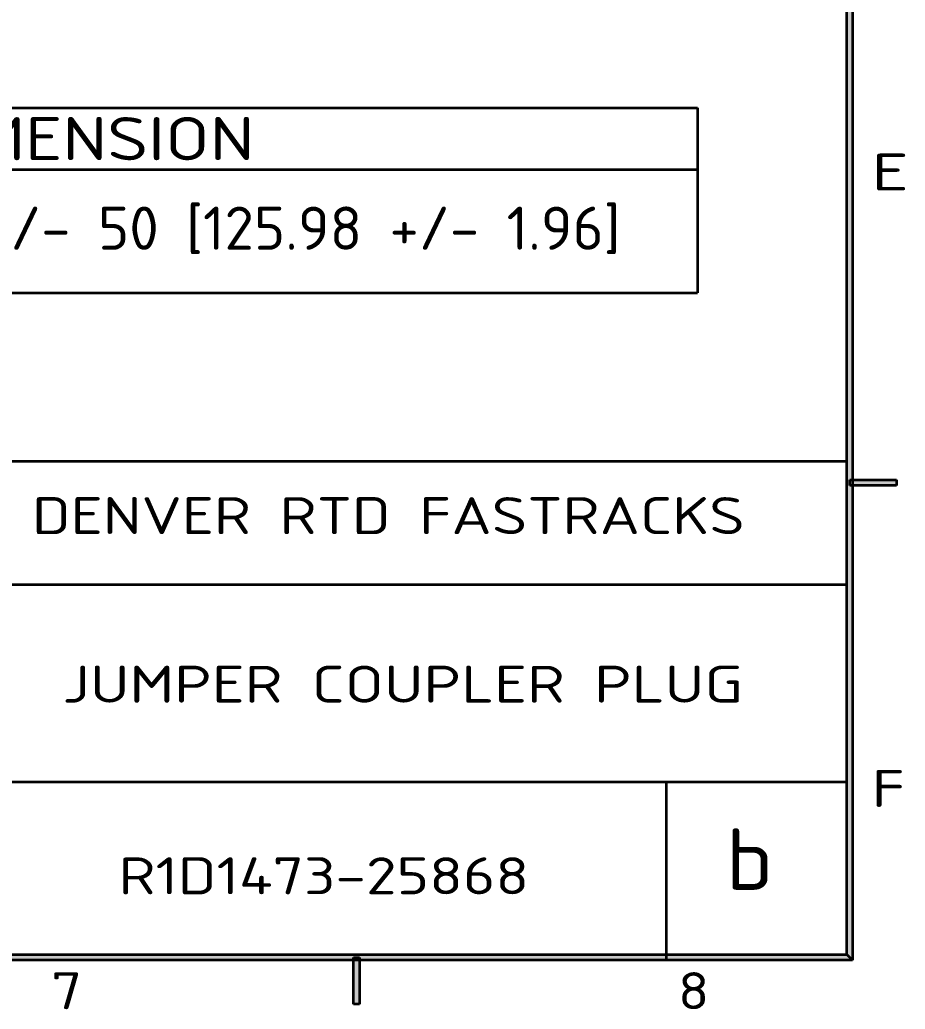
# Model space of a CAD drawing. Extents: x 23 to 417, y 3 to 294.
# Drawn here: x 342.7 to 414.5, y 5.8 to 86 of the extents above; entities that cross this region are included whole.
import ezdxf
from ezdxf.enums import TextEntityAlignment as Align

# ---------------------------------------------------------------- set-up
doc = ezdxf.new("R2010")
doc.units = 0
doc.layers.get('0').update_dxf_attribs({"lineweight": 13})
doc.layers.add('3', color=7, linetype='Continuous', lineweight=13)
doc.layers.add('5', color=7, linetype='Continuous', lineweight=13)
doc.styles.get("Standard").update_dxf_attribs({"font": 'isocp.shx'})

# ---------------------------------------------------------------- blocks, each defined once
blk = doc.blocks.new('BLOCK4320')
at = {"layer": '3', "color": 7, "lineweight": 13}
blk.add_text('E', height=3, dxfattribs=at).set_placement((411.772, 72.192), (414.81, 72.192), align=Align.FIT)
blk = doc.blocks.new('BLOCK4321')
at = {"layer": '3', "color": 7, "lineweight": 13}
blk.add_text('F', height=3, dxfattribs=at).set_placement((411.778, 22.192), (414.508, 22.192), align=Align.FIT)
blk = doc.blocks.new('BLOCK4324')
at = {"layer": '3', "color": 7, "lineweight": 13}
blk.add_text('8', height=3, dxfattribs=at).set_placement((396.08, 5.792), (398.618, 5.792), align=Align.FIT)
blk = doc.blocks.new('BLOCK4325')
at = {"layer": '3', "color": 7, "lineweight": 13}
blk.add_text('7', height=3, dxfattribs=at).set_placement((345.223, 5.792), (347.761, 5.792), align=Align.FIT)
blk = doc.blocks.new('BLOCK4363')
at = {"layer": '5', "color": 7, "lineweight": 13}
blk.add_text('JUMPER COUPLER PLUG', height=3, dxfattribs=at).set_placement((346.133, 30.655), (401.364, 30.655), align=Align.FIT)
blk = doc.blocks.new('BLOCK4364')
at = {"layer": '5', "color": 7, "lineweight": 13}
blk.add_text('R1D1473-25868', height=3, dxfattribs=at).set_placement((350.702, 15.114), (384.009, 15.114), align=Align.FIT)
blk = doc.blocks.new('BLOCK4390')
at = {"layer": '5', "color": 7, "lineweight": 13}
blk.add_text('DENVER RTD FASTRACKS', height=3, dxfattribs=at).set_placement((343.681, 44.328), (401.488, 44.328), align=Align.FIT)
blk = doc.blocks.new('BLOCK4403')
at = {"color": 7, "lineweight": 13}
blk.add_text('b', height=5, dxfattribs=at).set_placement((399.936, 15.456), (403.821, 15.456), align=Align.FIT)
blk = doc.blocks.new('BLOCK4405')
at = {"layer": '3', "color": 7, "lineweight": 5}
blk.add_solid([(29.763, 9.762), (30.237, 10.238), (410.237, 9.762), (409.763, 10.238)], dxfattribs=at)
blk = doc.blocks.new('BLOCK4406')
at = {"layer": '3', "color": 7, "lineweight": 5}
blk.add_solid([(410.237, 9.762), (409.763, 10.238), (410.237, 287.237), (409.763, 286.763)], dxfattribs=at)
blk = doc.blocks.new('BLOCK4412')
at = {"layer": '3', "color": 7, "lineweight": 5}
blk.add_solid([(413.806, 48.263), (413.806, 48.737), (410.006, 48.263), (410.006, 48.737)], dxfattribs=at)
blk = doc.blocks.new('BLOCK4413')
at = {"layer": '3', "color": 7, "lineweight": 5}
blk.add_solid([(369.763, 6.2), (370.237, 6.2), (369.763, 10), (370.237, 10)], dxfattribs=at)
blk = doc.blocks.new('BLOCK4524')
at = {"color": 7, "lineweight": 13}
blk.add_text('DIMENSION', height=17.5, dxfattribs=at).set_placement((172.71, 114.57), (311.26, 114.57), align=Align.FIT)
blk = doc.blocks.new('BLOCK4526')
at = {"color": 7, "lineweight": 13}
blk.add_text('APPROX 3,200 +/- 50 [125.98 +/- 1.96]', height=17.5, dxfattribs=at).set_placement((34.32, 78.27), (459.7, 78.27), align=Align.FIT)

msp = doc.modelspace()

# ---------------------------------------------------------------- linework, layer by layer
at = {"color": 7, "lineweight": 35}
for p, q in [((294.1484, 78.8909), (397.6532, 78.8909)), ((294.1484, 73.8909), (397.6532, 73.8909)), ((294.1484, 63.8909), (397.6532, 63.8909)), ((30.2375, 50.2375), (409.7625, 50.2375)), ((337.7625, 40.2375), (409.7625, 40.2375)), ((337.7625, 24.2375), (409.7625, 24.2375))]:
    msp.add_line(p, q, dxfattribs=at)
at = {"color": 7, "lineweight": 35, "ltscale": 0.375}
msp.add_line((397.6532, 78.8909), (397.6532, 63.8909), dxfattribs=at)
at = {"color": 7, "lineweight": 35, "ltscale": 0.361875}
msp.add_line((395.123, 24.2375), (395.123, 9.7625), dxfattribs=at)
at = {"layer": '3', "color": 7, "lineweight": 35}
for p, q in [((409.7625, 10.2375), (409.7625, 286.7625)), ((410.2375, 287.2375), (410.2375, 9.7625)), ((410.2375, 9.7625), (29.7625, 9.7625)), ((30.2375, 10.2375), (409.7625, 10.2375))]:
    msp.add_line(p, q, dxfattribs=at)
at = {"layer": '3', "color": 7, "lineweight": 35, "ltscale": 0.095}
for p, q in [((410.0062, 48.7375), (413.8062, 48.7375)), ((413.8062, 48.2625), (410.0062, 48.2625)), ((369.7625, 6.2), (369.7625, 10)), ((370.2375, 10), (370.2375, 6.2))]:
    msp.add_line(p, q, dxfattribs=at)
at = {"layer": '3', "color": 7, "lineweight": 35, "ltscale": 0.011875}
for p, q in [((410.0062, 48.2625), (410.0062, 48.7375)), ((413.8062, 48.7375), (413.8062, 48.2625)), ((369.7625, 10), (370.2375, 10)), ((370.2375, 6.2), (369.7625, 6.2))]:
    msp.add_line(p, q, dxfattribs=at)
at = {"layer": '3', "color": 7, "lineweight": 35, "ltscale": 0.016794}
for p, q in [((410.2375, 9.7625), (409.7625, 10.2375)), ((409.7625, 10.2375), (410.2375, 9.7625))]:
    msp.add_line(p, q, dxfattribs=at)

# ---------------------------------------------------------------- block references
at = {"lineweight": 0, "xscale": 0.2, "yscale": 0.2, "zscale": 0.2}
for name in ['BLOCK4524', 'BLOCK4526']:
    msp.add_blockref(name, (299.4722, 51.7377), dxfattribs=at)
at = {"lineweight": 0}
msp.add_blockref('BLOCK4403', (0, 0), dxfattribs=at)
at = {"layer": '3', "lineweight": 0}
for name in ['BLOCK4406', 'BLOCK4320', 'BLOCK4412', 'BLOCK4321', 'BLOCK4405', 'BLOCK4413', 'BLOCK4325', 'BLOCK4324']:
    msp.add_blockref(name, (0, 0), dxfattribs=at)
at = {"layer": '5', "lineweight": 0}
for name in ['BLOCK4390', 'BLOCK4363', 'BLOCK4364']:
    msp.add_blockref(name, (0, 0), dxfattribs=at)

doc.saveas('drawing.dxf')
